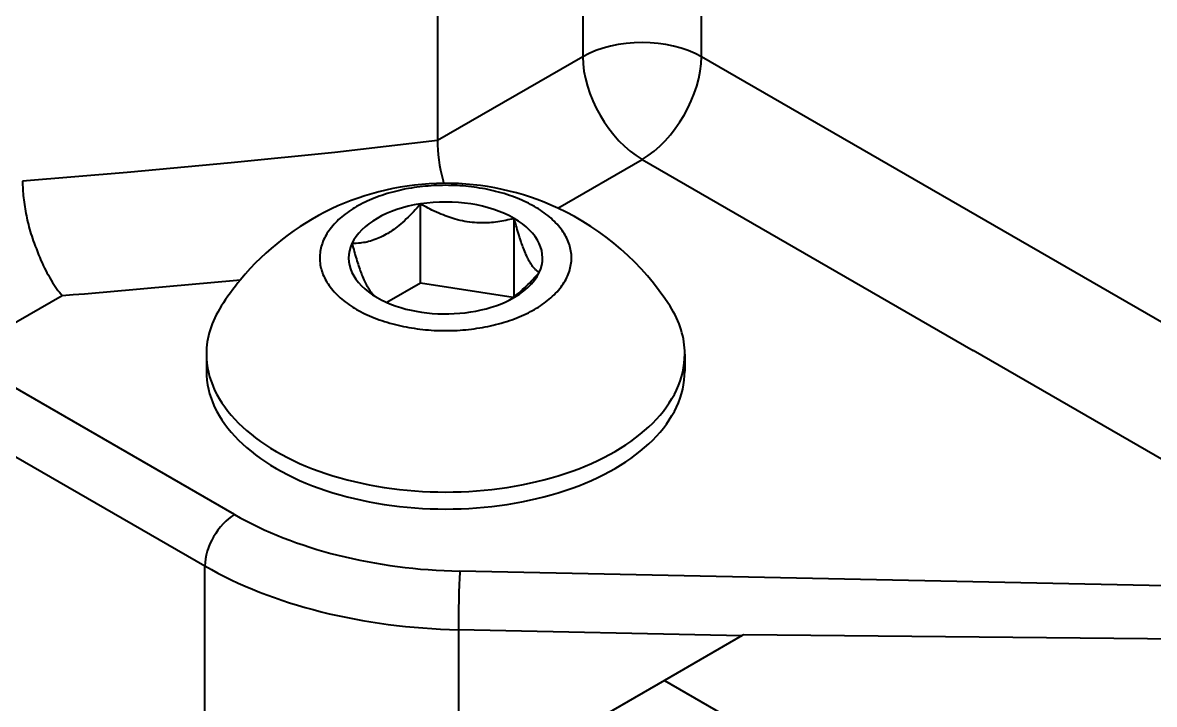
# Model space of a CAD drawing. Header units: millimetres. Extents: x 15 to 415, y 5 to 292.
# Drawn here: x 291.53 to 305.02, y 94.09 to 102.21 of the extents above; entities that cross this region are included whole.
import ezdxf

# ---------------------------------------------------------------- set-up
doc = ezdxf.new("R2010")
doc.units = ezdxf.units.MM
doc.layers.add('Geometries', color=7, linetype='Continuous')

msp = doc.modelspace()

# ---------------------------------------------------------------- linework, layer by layer
at = {"layer": 'Geometries', "linetype": 'Continuous', "lineweight": 40}
for p, q in [((298.208, 106.551), (298.208, 101.807)), ((299.622, 101.807), (299.622, 106.065)), ((296.477, 102.753), (296.477, 100.808)), ((298.208, 101.807), (296.477, 100.808)), ((309.451, 96.133), (299.622, 101.807)), ((297.91, 100.003), (298.915, 100.583)), ((298.915, 100.583), (302.86, 98.305)), ((296.275, 99.109), (296.275, 100.052)), ((297.391, 98.946), (297.391, 99.879)), ((296.275, 99.109), (295.875, 98.877)), ((297.38, 98.938), (296.275, 99.109)), ((290.77, 98.248), (292.004, 98.961)), ((307.818, 95.442), (302.86, 98.305)), ((294.06, 96.349), (290.77, 98.248)), ((293.724, 98.263), (293.724, 98.06)), ((299.424, 98.263), (299.424, 98.06)), ((290.417, 97.636), (293.707, 95.736)), ((293.707, 92.47), (293.707, 95.736)), ((307.818, 95.442), (296.744, 95.674)), ((296.726, 94.977), (296.726, 91.711)), ((296.726, 94.977), (300.107, 94.906)), ((300.107, 94.906), (299.181, 94.372)), ((300.125, 94.917), (300.107, 94.906)), ((307.8, 94.84), (300.125, 94.917)), ((299.181, 94.372), (297.979, 93.678)), ((299.181, 94.372), (308.439, 89.027))]:
    msp.add_line(p, q, dxfattribs=at)
at = {"layer": 'Geometries', "linetype": 'Continuous', "lineweight": 40, "flags": 128}
for points in [[(296.477, 100.808), (295.253, 100.666), (294.02, 100.54), (292.78, 100.426), (291.535, 100.323)], [(296.477, 100.808), (296.478, 100.753), (296.481, 100.696), (296.486, 100.637), (296.494, 100.577), (296.503, 100.516), (296.515, 100.453), (296.528, 100.39), (296.544, 100.327), (296.551, 100.298)], [(291.535, 100.323), (291.535, 100.299), (291.535, 100.275), (291.536, 100.251), (291.537, 100.226), (291.539, 100.202), (291.541, 100.177), (291.543, 100.151), (291.545, 100.125), (291.548, 100.099), (291.552, 100.073), (291.555, 100.046), (291.559, 100.019), (291.564, 99.992), (291.568, 99.965), (291.573, 99.939), (291.579, 99.912), (291.584, 99.885), (291.59, 99.859), (291.597, 99.832), (291.603, 99.805), (291.61, 99.778), (291.618, 99.752), (291.626, 99.724), (291.634, 99.696), (291.643, 99.668), (291.652, 99.64), (291.662, 99.613), (291.672, 99.585)], [(295.514, 98.795), (295.537, 98.782), (295.562, 98.769), (295.587, 98.755), (295.613, 98.743), (295.64, 98.73), (295.667, 98.718), (295.695, 98.706), (295.723, 98.694), (295.753, 98.683), (295.783, 98.672), (295.814, 98.661), (295.846, 98.651), (295.878, 98.641), (295.911, 98.631), (295.944, 98.622), (295.978, 98.613), (296.009, 98.605), (296.04, 98.598), (296.072, 98.592), (296.104, 98.585), (296.137, 98.579), (296.169, 98.574), (296.201, 98.569), (296.234, 98.564), (296.267, 98.56), (296.301, 98.556), (296.335, 98.553), (296.369, 98.55), (296.403, 98.547), (296.438, 98.545), (296.472, 98.544), (296.506, 98.543), (296.54, 98.542), (296.574, 98.542), (296.609, 98.542), (296.644, 98.543), (296.678, 98.544), (296.713, 98.545), (296.748, 98.547), (296.781, 98.55), (296.815, 98.553), (296.848, 98.556), (296.882, 98.56), (296.915, 98.564), (296.948, 98.569), (296.981, 98.574), (297.014, 98.58), (297.046, 98.586), (297.078, 98.592), (297.109, 98.599), (297.14, 98.606), (297.17, 98.613), (297.204, 98.622), (297.237, 98.631), (297.27, 98.641), (297.302, 98.651), (297.334, 98.661), (297.364, 98.672), (297.394, 98.683), (297.423, 98.694), (297.452, 98.705), (297.48, 98.717), (297.508, 98.73), (297.535, 98.742), (297.561, 98.755), (297.586, 98.768), (297.611, 98.782), (297.635, 98.795), (297.658, 98.809), (297.681, 98.823), (297.704, 98.838), (297.726, 98.853), (297.748, 98.869), (297.769, 98.884), (297.79, 98.9), (297.81, 98.917), (297.829, 98.933), (297.848, 98.951), (297.867, 98.969), (297.885, 98.987), (297.903, 99.006), (297.92, 99.025), (297.936, 99.044), (297.951, 99.064), (297.964, 99.082), (297.976, 99.1), (297.988, 99.118), (297.999, 99.136), (298.009, 99.155), (298.018, 99.174), (298.027, 99.192), (298.035, 99.211), (298.042, 99.23), (298.049, 99.25), (298.055, 99.269), (298.06, 99.289), (298.064, 99.309), (298.068, 99.329), (298.071, 99.349), (298.073, 99.368), (298.074, 99.388), (298.074, 99.408), (298.074, 99.428), (298.073, 99.448), (298.071, 99.468), (298.068, 99.488), (298.064, 99.508), (298.06, 99.527), (298.055, 99.547), (298.049, 99.566), (298.042, 99.585), (298.035, 99.605), (298.027, 99.624), (298.018, 99.643), (298.008, 99.662), (297.998, 99.68), (297.987, 99.699), (297.976, 99.716), (297.963, 99.734), (297.951, 99.752), (297.936, 99.771), (297.92, 99.791), (297.903, 99.81), (297.885, 99.828), (297.867, 99.846), (297.849, 99.864), (297.83, 99.881), (297.811, 99.898), (297.791, 99.914), (297.77, 99.931), (297.748, 99.947), (297.726, 99.962), (297.704, 99.977), (297.681, 99.992), (297.658, 100.006), (297.635, 100.02), (297.611, 100.034), (297.586, 100.047), (297.561, 100.06), (297.535, 100.073), (297.508, 100.085), (297.481, 100.098), (297.453, 100.109), (297.425, 100.121), (297.396, 100.132), (297.365, 100.143), (297.334, 100.154), (297.303, 100.165), (297.27, 100.175), (297.238, 100.184), (297.204, 100.194), (297.17, 100.202), (297.139, 100.21), (297.108, 100.217), (297.076, 100.224), (297.044, 100.23), (297.012, 100.236), (296.98, 100.241), (296.947, 100.246), (296.915, 100.251), (296.882, 100.255), (296.848, 100.259), (296.814, 100.263), (296.779, 100.266), (296.745, 100.268), (296.711, 100.27), (296.677, 100.272), (296.642, 100.273), (296.608, 100.273), (296.574, 100.274), (296.539, 100.273), (296.505, 100.273), (296.47, 100.272), (296.435, 100.27), (296.401, 100.268), (296.367, 100.265), (296.333, 100.262), (296.3, 100.259), (296.267, 100.255), (296.233, 100.251), (296.2, 100.246), (296.167, 100.241), (296.134, 100.236), (296.102, 100.23), (296.07, 100.223), (296.039, 100.217), (296.009, 100.21), (295.978, 100.202), (295.944, 100.194), (295.911, 100.184), (295.878, 100.175), (295.846, 100.165), (295.814, 100.154), (295.784, 100.144), (295.754, 100.133), (295.725, 100.122), (295.697, 100.11), (295.668, 100.098), (295.641, 100.086), (295.614, 100.073), (295.588, 100.06), (295.562, 100.047), (295.537, 100.034), (295.514, 100.02), (295.49, 100.006), (295.467, 99.992), (295.444, 99.977), (295.422, 99.962), (295.4, 99.947), (295.379, 99.931), (295.359, 99.915), (295.339, 99.899), (295.319, 99.882), (295.3, 99.865), (295.281, 99.847), (295.263, 99.828), (295.246, 99.81), (295.229, 99.791), (295.213, 99.771), (295.198, 99.752), (295.185, 99.734), (295.172, 99.716), (295.161, 99.698), (295.15, 99.679), (295.139, 99.66), (295.13, 99.642), (295.121, 99.623), (295.113, 99.604), (295.106, 99.585), (295.099, 99.566), (295.093, 99.546), (295.088, 99.526), (295.084, 99.506), (295.08, 99.486), (295.078, 99.467), (295.076, 99.447), (295.075, 99.427), (295.074, 99.408), (295.075, 99.388), (295.076, 99.368), (295.078, 99.347), (295.081, 99.327), (295.084, 99.308), (295.089, 99.288), (295.094, 99.269), (295.099, 99.249), (295.106, 99.23), (295.113, 99.211), (295.122, 99.192), (295.131, 99.173), (295.14, 99.154), (295.15, 99.135), (295.161, 99.117), (295.173, 99.099), (295.185, 99.081), (295.198, 99.064), (295.213, 99.044), (295.229, 99.025), (295.245, 99.006), (295.263, 98.987), (295.281, 98.969), (295.299, 98.951), (295.318, 98.934), (295.338, 98.917), (295.358, 98.901), (295.379, 98.885), (295.4, 98.869), (295.422, 98.853), (295.444, 98.838), (295.467, 98.823), (295.49, 98.809), (295.514, 98.795)], [(296.275, 100.052), (296.255, 100.028), (296.234, 100.005), (296.213, 99.982), (296.192, 99.959), (296.171, 99.937), (296.149, 99.915), (296.127, 99.893), (296.106, 99.873), (296.084, 99.852), (296.061, 99.832), (296.039, 99.813), (296.017, 99.794), (295.997, 99.778), (295.978, 99.763), (295.958, 99.749), (295.938, 99.735), (295.918, 99.721), (295.901, 99.71), (295.884, 99.7), (295.867, 99.69), (295.846, 99.678), (295.825, 99.667), (295.804, 99.656), (295.783, 99.647), (295.762, 99.638), (295.741, 99.63), (295.72, 99.622), (295.699, 99.615), (295.678, 99.609), (295.656, 99.603), (295.635, 99.598), (295.614, 99.594), (295.594, 99.591), (295.574, 99.588), (295.555, 99.585), (295.535, 99.583), (295.51, 99.582), (295.484, 99.581), (295.459, 99.58)], [(297.391, 99.879), (297.365, 99.872), (297.34, 99.866), (297.315, 99.861), (297.291, 99.855), (297.267, 99.851), (297.243, 99.846), (297.22, 99.842), (297.195, 99.838), (297.17, 99.835), (297.145, 99.832), (297.121, 99.83), (297.097, 99.828), (297.071, 99.827), (297.046, 99.826), (297.021, 99.825), (296.996, 99.825), (296.972, 99.826), (296.947, 99.827), (296.919, 99.829), (296.89, 99.832), (296.861, 99.835), (296.833, 99.839), (296.804, 99.844), (296.775, 99.849), (296.746, 99.856), (296.717, 99.863), (296.687, 99.871), (296.664, 99.878), (296.641, 99.885), (296.617, 99.893), (296.593, 99.901), (296.569, 99.91), (296.544, 99.92), (296.518, 99.93), (296.492, 99.941), (296.465, 99.953), (296.438, 99.966), (296.411, 99.979), (296.389, 99.99), (296.367, 100.001), (296.345, 100.013), (296.322, 100.025), (296.299, 100.038), (296.275, 100.052)], [(297.69, 99.235), (297.683, 99.239), (297.676, 99.244), (297.669, 99.248), (297.663, 99.253), (297.656, 99.259), (297.65, 99.264), (297.644, 99.27), (297.637, 99.277), (297.63, 99.285), (297.624, 99.292), (297.617, 99.3), (297.611, 99.308), (297.604, 99.318), (297.597, 99.327), (297.59, 99.338), (297.584, 99.348), (297.577, 99.359), (297.571, 99.371), (297.563, 99.385), (297.555, 99.399), (297.548, 99.415), (297.54, 99.431), (297.532, 99.448), (297.525, 99.466), (297.517, 99.484), (297.509, 99.504), (297.501, 99.524), (297.495, 99.541), (297.489, 99.558), (297.482, 99.576), (297.476, 99.594), (297.469, 99.613), (297.463, 99.634), (297.456, 99.655), (297.449, 99.677), (297.442, 99.7), (297.434, 99.724), (297.427, 99.749), (297.421, 99.769), (297.415, 99.79), (297.409, 99.811), (297.403, 99.833), (297.397, 99.856), (297.391, 99.879)], [(291.672, 99.585), (291.685, 99.55), (291.698, 99.515), (291.711, 99.48), (291.725, 99.446), (291.739, 99.412), (291.753, 99.379), (291.767, 99.348), (291.781, 99.317), (291.796, 99.288), (291.81, 99.259), (291.825, 99.23), (291.841, 99.201), (291.857, 99.172), (291.874, 99.144), (291.891, 99.117), (291.907, 99.091), (291.924, 99.066), (291.94, 99.043), (291.956, 99.021), (291.972, 99), (291.988, 98.98), (292.004, 98.961)], [(295.459, 99.58), (295.466, 99.555), (295.472, 99.53), (295.479, 99.507), (295.486, 99.484), (295.492, 99.461), (295.498, 99.44), (295.505, 99.419), (295.511, 99.396), (295.518, 99.375), (295.525, 99.354), (295.531, 99.333), (295.538, 99.314), (295.544, 99.294)], [(295.544, 99.294), (295.544, 99.294), (295.551, 99.275), (295.558, 99.256), (295.564, 99.238), (295.571, 99.22), (295.578, 99.204), (295.585, 99.185), (295.593, 99.166), (295.601, 99.149), (295.608, 99.132), (295.616, 99.116), (295.624, 99.1), (295.632, 99.085), (295.639, 99.071), (295.647, 99.057), (295.654, 99.047), (295.66, 99.037), (295.666, 99.027), (295.672, 99.018), (295.679, 99.01), (295.686, 99.001), (295.693, 98.992), (295.7, 98.984), (295.707, 98.977), (295.714, 98.97), (295.721, 98.963), (295.727, 98.958), (295.733, 98.953), (295.739, 98.948), (295.745, 98.944), (295.751, 98.94), (295.758, 98.936)], [(297.391, 98.946), (297.408, 98.959), (297.428, 98.976), (297.449, 98.993), (297.471, 99.011), (297.492, 99.03), (297.513, 99.05), (297.535, 99.07), (297.554, 99.09), (297.574, 99.109), (297.594, 99.13), (297.613, 99.15), (297.639, 99.178), (297.664, 99.206), (297.69, 99.235)], [(297.333, 98.905), (297.345, 98.913), (297.366, 98.928), (297.38, 98.938)], [(297.38, 98.938), (297.387, 98.943), (297.391, 98.946)]]:
    msp.add_lwpolyline(points, dxfattribs=at)
at = {"layer": 'Geometries', "linetype": 'Continuous', "lineweight": 40}
for centre, radius, start, end in [((296.574, 97.126), 3.172, 90.4063, 140.378), ((296.574, 97.126), 3.172, 65.0903, 90.4063), ((296.574, 97.126), 3.172, 32.521, 65.0903), ((281.19, 233.613), 135.086, 274.59171, 275.49726), ((296.574, 97.126), 3.172, 140.378, 147.479)]:
    msp.add_arc(centre, radius, start, end, dxfattribs=at)
for centre, major_axis, ratio, start_param, end_param in [((298.915, 101.399), (-1, 0), 0.57735, 3.926991, 5.497787), ((298.915, 101.399), (-0.5, 0.866), 0.57735, 0.785398, 2.356194), ((298.915, 101.399), (0.5, 0.866), 0.57735, 3.926991, 5.497787), ((296.574, 99.408), (-1.155, 0), 0.57735, 4.974188, 6.021386), ((296.574, 99.408), (-1.155, 0), 0.57735, 3.926991, 4.974188), ((296.574, 99.408), (-1.155, 0), 0.57735, 2.879793, 3.926991), ((296.574, 99.408), (-1.155, 0), 0.57735, 6.021386, 7.068583), ((296.574, 99.408), (-1.155, 0), 0.57735, 2.2881, 2.879793), ((296.574, 99.408), (-1.155, 0), 0.57735, 0.785398, 0.920039), ((296.574, 99.408), (-1.155, 0), 0.57735, 0.920039, 1.832596), ((296.574, 99.408), (-1.155, 0), 0.57735, 1.832596, 2.2881), ((296.574, 98.263), (-2.85, 0), 0.57735, 5.930469, 6.283185), ((296.574, 98.263), (-2.85, 0), 0.57735, 3.141593, 3.494309), ((296.574, 98.263), (-2.85, 0), 0.57735, 0, 3.141593), ((296.574, 98.06), (-2.85, 0), 0.57735, 0, 3.141593), ((294.06, 95.94), (-0.25, -0.433), 0.57735, 3.926992, 5.497787), ((296.889, 97.982), (4, 0), 0.57735, 3.926991, 4.676217), ((296.889, 97.573), (-4.5, 0), 0.57735, 0.785398, 1.534624), ((296.744, 95.266), (-0.01, -0.5), 0.029528, 3.757384, 5.328177)]:
    msp.add_ellipse(centre, major_axis=major_axis, ratio=ratio, start_param=start_param, end_param=end_param, dxfattribs=at)

doc.saveas('drawing.dxf')
